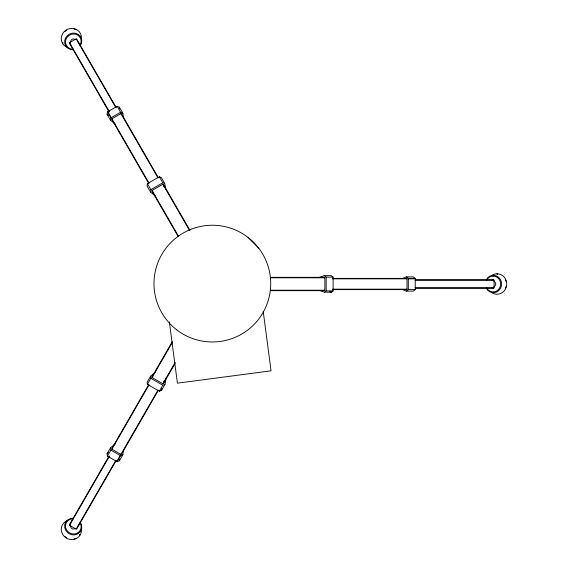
<?xml version="1.0" encoding="UTF-8"?>
<svg xmlns="http://www.w3.org/2000/svg" width="568" height="568" viewBox="0 0 568 568"><rect width="100%" height="100%" fill="white"/><g stroke="black" fill="none" stroke-linecap="round" stroke-linejoin="round"><path stroke-width="0.85" d="M109.013 111.882L69.488 43.416L69.559 42.678L76.126 38.887L76.801 39.192L116.326 107.657M158.323 177.606L121.552 113.927L120.863 113.621L111.917 118.79L111.832 119.536L148.596 183.223M492.868 276.119L493.166 276.076A7.924 7.462 -90 0 1 499.634 287.962A7.924 7.462 -90 0 1 486.705 287.962M165.835 189.385L164.763 183.592L161.298 177.592L159.331 176.769L147.368 183.677L147.062 186.034L150.527 192.034L155.22 196.045M150.527 192.034L150.832 189.676L147.368 183.677M178.011 236.288L151.99 191.217L152.089 190.45L162.831 184.245L163.548 184.543L190.01 230.381M115.254 124.009L110.54 120.288L107.075 114.289L107.416 111.889L117.136 106.28L119.379 107.182L122.844 113.181L123.59 118.279M110.54 120.288L110.881 117.888L107.416 111.889M115.254 443.991L110.54 447.712L107.075 453.711L107.416 456.111L117.136 461.72L119.379 460.818L119.628 459.121M119.379 460.818L122.844 454.819L123.59 449.721M155.043 372.381L150.555 376.208L147.091 382.207L147.368 384.323L159.331 391.231L161.525 390.315L161.844 388.583M172.281 341.645L151.99 376.783L152.089 377.55L162.831 383.755L163.548 383.457L163.996 381.036M161.525 390.315L164.99 384.316L166.275 377.379M73.116 518.825A7.924 7.462 30 0 0 66.648 530.022A7.924 7.462 30 0 0 80.173 530.363L80.904 528.559A7.924 7.462 30 0 0 79.974 522.787M147.368 384.323L150.832 378.324L150.555 376.208M152.089 377.55L172.381 342.412M107.416 456.111L110.881 450.112L110.54 447.712M148.596 384.777L111.832 448.464L111.917 449.21L120.863 454.379L121.552 454.073L158.323 390.394M111.917 449.21L149.121 384.763M116.326 460.343L76.801 528.808L76.126 529.113L69.559 525.322L69.488 524.583L109.013 456.118M69.559 525.322L109.532 456.097M76.126 529.113L115.652 460.648M116.752 461.5L120.21 455.5M120.863 454.379L158.074 389.925M117.136 461.72L120.601 455.728L122.844 454.819M162.831 383.755L175.178 362.363M163.548 383.457L175.015 363.591M159.331 391.231L162.789 385.232L164.99 384.316M62.885 42.82L62.487 43.324L62.913 42.898M151.99 376.783L153.239 375.718M107.075 453.711L108.424 452.646M402.421 289.517L406.411 291.107L408.314 289.616L415.243 289.616L415.243 278.384L413.334 276.893L406.411 276.893L402.421 278.483M415.243 289.616L413.334 291.107L406.411 291.107M270.446 277.326L324.25 277.326L324.868 277.802L324.868 290.198L324.25 290.674L270.446 290.674M319.706 290.518L324.47 292.2L326.167 290.908L333.096 290.908L333.096 277.092L331.201 275.65L324.278 275.65L319.287 277.411M324.47 292.2L331.4 292.2L333.096 290.908M69.488 524.583L70.801 523.597M332.869 278.384L406.411 278.384L407.015 278.831L407.015 289.169L406.411 289.616L332.869 289.616M415.329 288.224L493.5 288.224L494.103 287.791L494.103 280.209L493.5 279.776L415.329 279.776M110.881 117.888L120.601 112.272L122.844 113.181M150.832 189.676L162.789 182.768L164.763 183.592M491.995 280.422L493.5 279.776M66.641 45.795L66.449 45.554A7.924 7.462 -30 0 1 73.506 34.016A7.924 7.462 -30 0 1 79.974 45.213M493.166 276.076L491.235 276.346A7.924 7.462 -90 0 0 486.705 280.038M324.278 275.65L326.167 277.092L333.096 277.092M270.183 277.802L324.868 277.802M406.411 276.893L408.314 278.384L415.243 278.384M332.592 278.831L407.015 278.831M408.314 278.831L415.243 278.831M415.052 280.209L494.103 280.209M415.052 287.791L494.103 287.791M332.592 289.169L407.015 289.169M270.183 290.198L324.868 290.198M79.584 534.829L80.223 534.914L79.641 534.758M329.809 291.64L331.4 292.2M491.995 287.578L493.5 288.224M150.832 378.324L162.789 385.232M110.881 450.112L120.601 455.728M69.488 43.416L70.801 44.403M107.075 114.289L108.424 115.354M151.99 191.217L153.239 192.282M248.081 237.467L258.809 248.287M66.449 45.554L67.649 47.094A7.924 7.462 -30 0 0 73.116 49.175M159.331 176.769L162.789 182.768M162.831 184.245L189.293 230.083M117.136 106.28L120.601 112.272M120.863 113.621L158.074 178.075M76.126 38.887L115.652 107.352M69.559 42.678L109.532 111.903M107.799 111.669L111.264 117.668M111.917 118.79L149.121 183.237M152.089 190.45L178.551 236.281M497.327 274.358L497.085 273.762L497.241 274.344M163.548 184.543L163.996 186.964M119.379 107.182L119.628 108.878M263.204 311.292L271.042 370.833L177.415 383.159L169.349 321.864M408.314 278.384L408.314 289.616M326.167 277.092L326.167 290.908M70.673 42.344A2.755 2.599 -30 0 1 75.281 39.682M67.656 47.485A10.238 9.649 -30 0 1 61.585 36.182A10.238 9.649 -30 0 1 72.775 28.435A10.238 9.649 -30 0 1 81.444 37.935M72.981 49.721A8.705 8.2 -30 0 1 64.787 40.165A8.705 8.2 -30 0 1 76.339 33.498A8.705 8.2 -30 0 1 80.521 45.369M64.681 31.645A9.642 9.088 -30 0 1 66.69 30.125M73.925 29.025A9.642 9.088 -30 0 1 76.197 29.884M75.281 528.318A2.755 2.599 30 0 1 70.673 525.656M81.437 530.065A10.238 9.649 30 0 1 72.768 539.564A10.238 9.649 30 0 1 61.585 531.811A10.238 9.649 30 0 1 67.656 520.508M80.521 522.631A8.705 8.2 30 0 1 76.339 534.502A8.705 8.2 30 0 1 64.787 527.835A8.705 8.2 30 0 1 72.981 518.279M76.197 538.116A9.642 9.088 30 0 1 73.925 538.975M66.69 537.875A9.642 9.088 30 0 1 64.681 536.355M493.84 281.337A2.755 2.599 -90 0 1 493.84 286.662M492.271 275.132A10.238 9.649 -90 0 1 506.741 284A10.238 9.649 -90 0 1 492.271 292.868M486.293 279.648A8.705 8.2 -90 0 1 498.668 277.333A8.705 8.2 -90 0 1 498.668 290.667A8.705 8.2 -90 0 1 486.293 288.352M505.193 279.179A9.642 9.088 -90 0 1 506.102 281.501M506.102 286.499A9.642 9.088 -90 0 1 505.193 288.821M176.62 329.76A58.362 58.362 0 0 0 270.183 291.483A58.362 58.362 0 0 0 190.252 229.593A58.362 58.362 0 0 0 176.62 329.76"/></g></svg>
